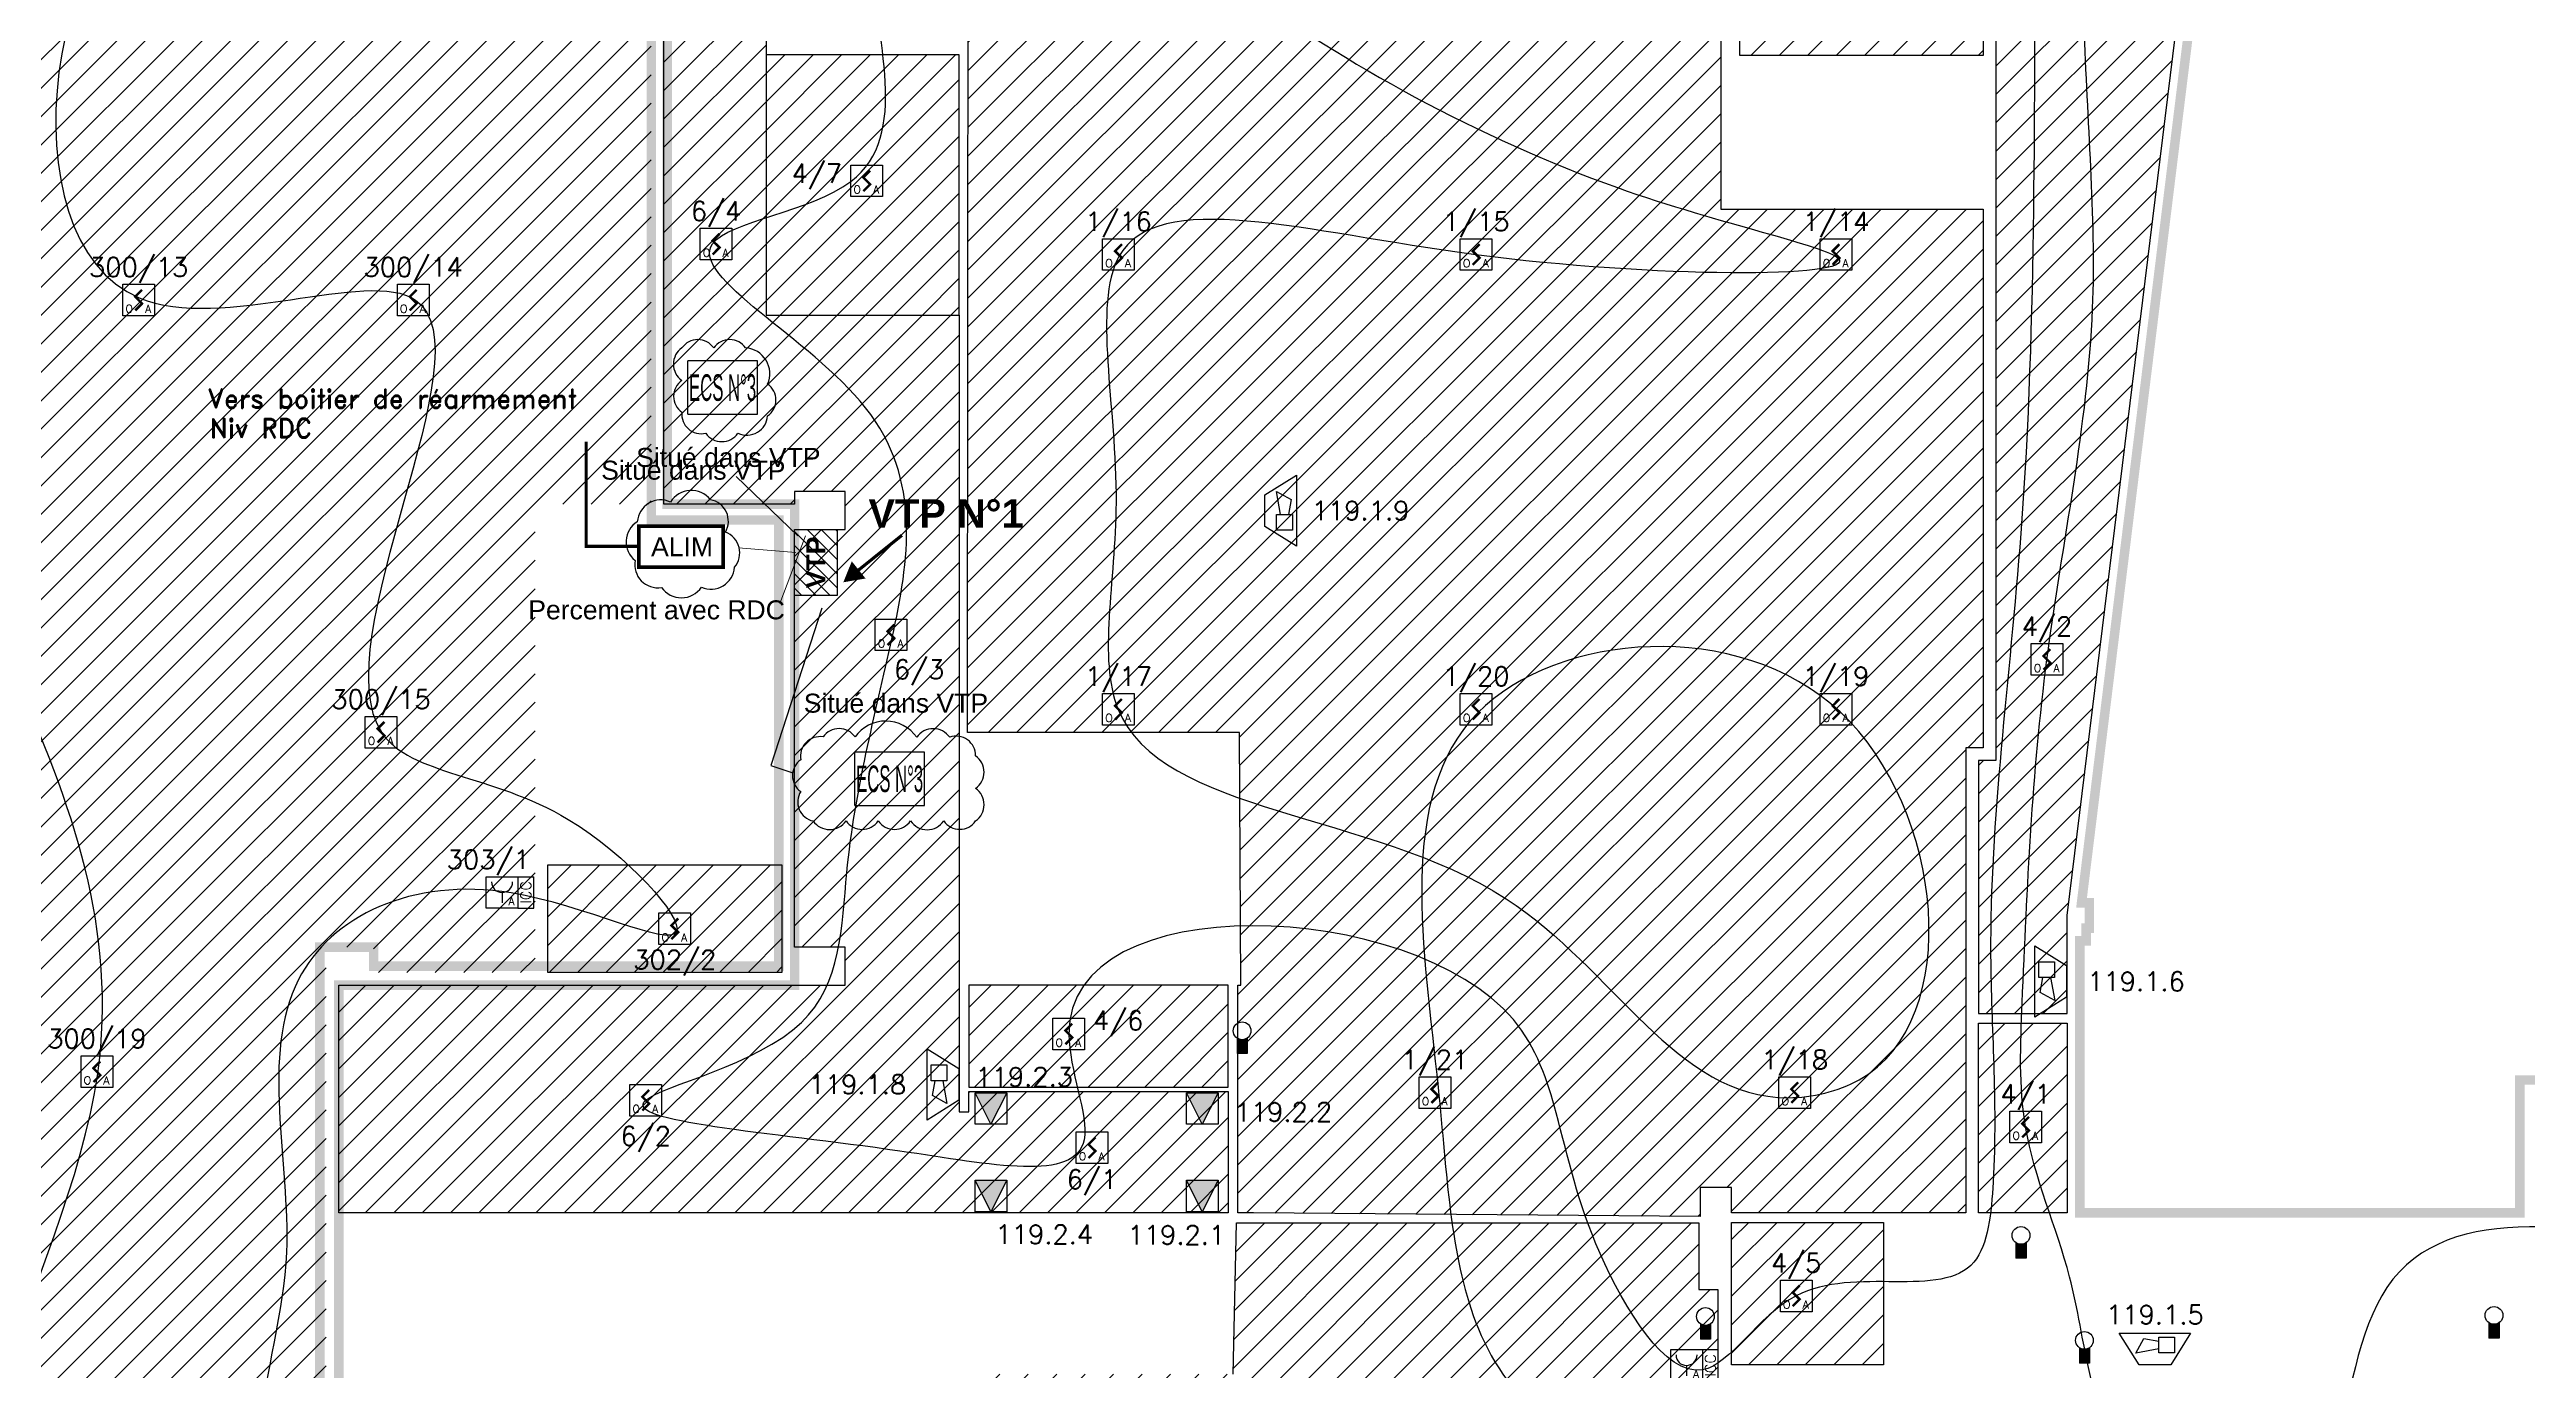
# Model space of a CAD drawing. Header units: millimetres. Extents: x 47 to 157, y 86 to 160.
# Drawn here: x 94.69 to 133.81, y 106.13 to 126.99 of the extents above; entities that cross this region are included whole.
import ezdxf
from ezdxf.enums import TextEntityAlignment as Align

# ---------------------------------------------------------------- set-up
doc = ezdxf.new("R2010")
doc.units = ezdxf.units.MM
for name, color, linetype in [('ATEIS MISE EN SECURITE', 7, 'Continuous'), ('JCC-ADRESSAGE', 6, 'Continuous'), ('JCC-CCF', 6, 'Continuous'), ('JCC-DECLENCHEUR MANUEL AVEC ISOLATEUR', 5, 'Continuous'), ('JCC-DIFFUSEUR SONORE', 3, 'Continuous'), ('JCC-FILERIE SDI', 6, 'Continuous'), ('JCC-INDICATEUR ACTION', 1, 'Continuous'), ('JCC-LOCAUX', 4, 'Continuous'), ('JCC-OPTIQUE_A', 1, 'Continuous'), ('JCC-VENTOUSE_PCF', 1, 'Continuous'), ('JCC-VTP', 6, 'Continuous'), ('JCC-ZONING ZDA-ZDM', 5, 'Continuous')]:
    doc.layers.add(name, color=color, linetype=linetype)
doc.layers.add('JCC-ECS', color=6, linetype='Continuous', plot=False)
doc.styles.add('ARIAL', font='arial.ttf')
doc.styles.add('HELVL', font='ROMAND.SHX')
doc.styles.add('JOHNSON', font='')
doc.styles.add('LOCAUX', font='romans.shx', dxfattribs={"width": 0.75})
doc.styles.get("Standard").update_dxf_attribs({"font": 'romans.shx'})
doc.styles.add('TEXTE', font='romans.shx')
doc.styles.get('JOHNSON').set_extended_font_data('Arial', bold=True)
pattern_1 = [(45, (56.35646, 79.65538), (-0.2245064, 0.2245064), [])]

# ---------------------------------------------------------------- blocks, each defined once
blk = doc.blocks.new('ventouse PCF')
at = {"layer": 'JCC-VENTOUSE_PCF'}
blk.add_hatch(color=0, dxfattribs=at).paths.add_polyline_path([(0, -2.5), (2.5, 2.5), (-2.5, 2.5)])
at = {"layer": 'JCC-VENTOUSE_PCF', "color": 0}
for p, q in [((0, -2.5), (-2.5, 2.5)), ((2.5, 2.5), (0, -2.5))]:
    blk.add_line(p, q, dxfattribs=at)
blk.add_lwpolyline([(-2.5, 2.5), (2.5, 2.5), (2.5, -2.5), (-2.5, -2.5)], close=True, dxfattribs=at)
at = {"layer": 'JCC-ADRESSAGE', "style": 'TEXTE'}
blk.add_attdef('ADRESSE', text='', height=3, dxfattribs=at).set_placement((0, 5), align=Align.MIDDLE)
at = {"layer": 'JCC-LOCAUX', "style": 'LOCAUX', "width": 0.85, "flags": 8}
for p in [(0, 13.75), (0, 11.25), (0, 8.75)]:
    blk.add_attdef('PIECE', text='', height=1.75, dxfattribs=at).set_placement(p, align=Align.MIDDLE)
blk = doc.blocks.new('diffuseur sonore')
at = {"layer": 'JCC-DIFFUSEUR SONORE', "color": 0}
for p, q in [((-5.62, -2.5), (-2.5, 2.5)), ((-2.5, 2.5), (2.5, 2.5)), ((-0.6, 0), (3.03, 0.64)), ((3.03, 0.64), (1.75, -1.66)), ((2.5, 2.5), (5.62, -2.5)), ((5.62, -2.5), (-5.62, -2.5)), ((1.75, -1.66), (-0.6, -1.25))]:
    blk.add_line(p, q, dxfattribs=at)
blk.add_lwpolyline([(-3.09, 0.63), (-0.6, 0.63), (-0.6, -1.87), (-3.09, -1.87)], close=True, dxfattribs=at)
at = {"layer": 'JCC-ADRESSAGE', "style": 'TEXTE'}
blk.add_attdef('ADRESSE', text='', height=3, dxfattribs=at).set_placement((0, 5), align=Align.MIDDLE)
at = {"layer": 'JCC-LOCAUX', "style": 'LOCAUX', "width": 0.85, "flags": 8}
for p in [(0, 13.75), (0, 11.25), (0, 8.75)]:
    blk.add_attdef('PIECE', text='', height=1.75, dxfattribs=at).set_placement(p, align=Align.MIDDLE)
blk = doc.blocks.new('indicateur action')
at = {"layer": 'JCC-INDICATEUR ACTION'}
blk.add_hatch(color=0, dxfattribs=at).paths.add_polyline_path([(0.8, -0.05, -0.315344), (-0.8, -0.05), (-0.8, -2.5), (0.8, -2.5)])
at = {"layer": 'JCC-INDICATEUR ACTION', "color": 0}
for p, q in [((-0.8, -0.05), (-0.8, -2.5)), ((0.8, -2.5), (-0.8, -2.5)), ((0.8, -0.05), (0.8, -2.5))]:
    blk.add_line(p, q, dxfattribs=at)
blk.add_circle((0, 1.1), 1.4, dxfattribs=at)
at = {"layer": 'JCC-ADRESSAGE', "style": 'TEXTE'}
blk.add_attdef('ADRESSE', text='', height=3, dxfattribs=at).set_placement((0, 5), align=Align.MIDDLE)
at = {"layer": 'JCC-LOCAUX', "lineweight": 0, "style": 'LOCAUX', "width": 0.75, "flags": 8}
for p in [(0, 13.75), (0, 11.25), (0, 8.75)]:
    blk.add_attdef('PIECE', text='', height=1.75, dxfattribs=at).set_placement(p, align=Align.MIDDLE)
blk = doc.blocks.new('déclencheur manuel avec isolateur')
at = {"layer": 'JCC-DECLENCHEUR MANUEL AVEC ISOLATEUR', "color": 0}
for p, q in [((2.5, 2.5), (5.02, 2.5)), ((5.02, -2.5), (5.02, 2.5)), ((0, 0), (0, -1.66)), ((2.5, -2.5), (5.02, -2.5))]:
    blk.add_line(p, q, dxfattribs=at)
blk.add_lwpolyline([(-2.5, 2.5), (2.5, 2.5), (2.5, -2.5), (-2.5, -2.5)], close=True, dxfattribs=at)
blk.add_arc((0, 1.66), 1.66, 180, 0, dxfattribs=at)
at = {"layer": 'JCC-ADRESSAGE', "style": 'TEXTE'}
blk.add_attdef('ADRESSE', text='', height=3, dxfattribs=at).set_placement((0, 5), align=Align.MIDDLE)
at = {"layer": 'JCC-DECLENCHEUR MANUEL AVEC ISOLATEUR', "color": 0}
blk.add_text('ICC', height=1.668, rotation=90, dxfattribs=at).set_placement((3.76, 0), align=Align.MIDDLE_CENTER)
blk.add_text('A', height=1.25, dxfattribs=at).set_placement((1.5, -2), align=Align.CENTER)
at = {"layer": 'JCC-LOCAUX', "style": 'LOCAUX', "width": 0.85, "flags": 8}
for p in [(0, 13.75), (0, 11.25), (0, 8.75)]:
    blk.add_attdef('PIECE', text='', height=1.75, dxfattribs=at).set_placement(p, align=Align.MIDDLE)
blk = doc.blocks.new('optique_a')
at = {"layer": 'JCC-OPTIQUE_A', "color": 0}
blk.add_lwpolyline([(-2.5, 2.5), (2.5, 2.5), (2.5, -2.5), (-2.5, -2.5)], close=True, dxfattribs=at)
at = {"layer": 'JCC-OPTIQUE_A', "color": 0, "const_width": 0.385}
blk.add_lwpolyline([(0.54, 1.63), (-0.54, 0.54), (0.54, -0.54), (-0.54, -1.63)], dxfattribs=at)
at = {"layer": 'JCC-ADRESSAGE', "style": 'TEXTE'}
blk.add_attdef('ADRESSE', text='', height=3, dxfattribs=at).set_placement((0, 5), align=Align.MIDDLE)
at = {"layer": 'JCC-LOCAUX', "style": 'LOCAUX', "width": 0.85, "flags": 8}
for p in [(0, 13.75), (0, 11.25), (0, 8.75)]:
    blk.add_attdef('PIECE', text='', height=1.75, dxfattribs=at).set_placement(p, align=Align.MIDDLE)
at = {"layer": 'JCC-OPTIQUE_A', "color": 0}
for s, p in [('O', (-1.5, -2)), ('A', (1.5, -2))]:
    blk.add_text(s, height=1.25, dxfattribs=at).set_placement(p, align=Align.CENTER)
blk = doc.blocks.new('ALIM')
at = {"color": 4, "linetype": 'Continuous', "const_width": 0.291}
blk.add_lwpolyline([(0, 3.25), (0, 0), (6.65, 0), (6.65, 3.25)], close=True, dxfattribs=at)
at = {"color": 1, "linetype": 'Continuous', "insert": (0, 2.37), "char_height": 1.5, "attachment_point": 1}
blk.add_mtext_dynamic_manual_height_columns('\\pi0.9577;{\\fArial|b0|i0|c0|p34;ALIM}', width=6.6477, gutter_width=0.1, heights=[0], dxfattribs=at)

msp = doc.modelspace()

# ---------------------------------------------------------------- hatches: boundary and pattern name
at = {"layer": 'JCC-VTP'}
h = msp.add_hatch(dxfattribs=at)
h.set_pattern_fill('ANSI31', color=256, scale=0.05, angle=90, style=0)
h.set_pattern_definition([(135, (55.02719, 79.65538), (-0.1122532, -0.1122532), [])])
h.paths.add_polyline_path([(107.126, 119.405), (106.456, 119.405), (106.456, 118.365), (107.126, 118.365)])
h.paths.add_polyline_path([(107.016, 118.403), (107.016, 119.368), (106.566, 119.368), (106.566, 118.403)], flags=24)
msp.add_hatch(color=256, dxfattribs=at).paths.add_polyline_path([(107.265, 118.604), (107.53, 118.649), (107.366, 118.854)])
at = {"layer": 'JCC-ZONING ZDA-ZDM'}
h = msp.add_hatch(dxfattribs=at)
h.set_pattern_fill('ANSI31', color=31, scale=0.1, style=0)
h.set_pattern_definition(pattern_1)
h.paths.add_polyline_path([(100.754, 105.205), (100.754, 98.005), (100.057, 98.005), (100.057, 97.555), (97.057, 97.555), (97.057, 98.555), (96.457, 98.555), (96.457, 97.555), (92.756, 97.555), (92.756, 98.155), (91.956, 98.155), (91.956, 105.005), (92.756, 105.005), (92.756, 105.605), (91.956, 105.605), (91.956, 119.405), (92.756, 119.405), (92.756, 120.005), (91.431, 120.005), (91.431, 119.405), (91.481, 119.405), (91.481, 118.405), (83.681, 118.405), (83.681, 119.905), (72.356, 119.905), (72.356, 126.705), (72.681, 126.705), (72.681, 127.105), (72.031, 127.105), (72.031, 131.805), (68.331, 131.805), (68.331, 141.505), (94.409, 141.505), (94.409, 159.355), (99.181, 159.355), (99.181, 148.38), (104.192, 148.38), (104.192, 119.805), (102.356, 119.805), (102.356, 112.405), (99.806, 112.405), (99.806, 112.805), (99.056, 112.805), (99.056, 105.005), (99.656, 105.005), (99.656, 105.205)])
h = msp.add_hatch(dxfattribs=at)
h.set_pattern_fill('ANSI31', color=25, scale=0.1, style=0)
h.set_pattern_definition(pattern_1)
edge = h.paths.add_edge_path()
edge.add_line((104.192, 151.43), (104.192, 154.73))
edge.add_line((104.192, 154.73), (115.899, 154.73))
edge.add_arc((115.899, 154.98), 0.25, 270, 359.9974)
edge.add_line((116.149, 154.98), (116.149, 155.88))
edge.add_line((116.149, 155.88), (116.149, 157.38))
edge.add_line((116.149, 157.38), (116.149, 159.355))
edge.add_line((116.149, 159.355), (121.131, 159.355))
edge.add_line((121.131, 159.355), (121.131, 157.855))
edge.add_line((121.131, 157.855), (121.131, 153.406))
edge.add_line((121.131, 153.406), (125.231, 153.406))
edge.add_line((125.231, 153.406), (125.231, 126.896))
edge.add_line((125.231, 126.896), (121.385, 126.896))
edge.add_line((121.385, 126.896), (121.385, 127.196))
edge.add_line((121.385, 127.196), (121.085, 127.196))
edge.add_line((121.085, 127.196), (121.085, 124.466))
edge.add_line((121.085, 124.466), (125.231, 124.466))
edge.add_line((125.231, 124.466), (125.231, 115.955))
edge.add_line((125.231, 115.955), (124.955, 115.955))
edge.add_line((124.955, 115.955), (124.955, 108.605))
edge.add_line((124.955, 108.605), (121.256, 108.605))
edge.add_line((121.256, 108.605), (121.256, 109.005))
edge.add_line((121.256, 109.005), (120.756, 109.005))
edge.add_line((120.756, 109.005), (120.756, 108.546))
edge.add_line((120.756, 108.546), (113.706, 108.605))
edge.add_line((113.706, 108.605), (113.456, 108.605))
edge.add_line((113.456, 108.605), (113.456, 112.205))
edge.add_line((113.456, 112.205), (113.506, 112.205))
edge.add_line((113.506, 112.205), (113.485, 116.196))
edge.add_line((113.485, 116.196), (109.185, 116.196))
edge.add_line((109.185, 116.196), (109.207, 141.405))
edge.add_line((109.207, 141.405), (112.906, 141.405))
edge.add_line((112.906, 141.405), (112.906, 141.205))
edge.add_line((112.906, 141.205), (113.706, 141.205))
edge.add_line((113.706, 141.205), (113.706, 149.005))
edge.add_line((113.706, 149.005), (113.592, 149.005))
edge.add_line((113.592, 149.005), (113.592, 151.43))
edge.add_line((113.592, 151.43), (104.192, 151.43))
h = msp.add_hatch(dxfattribs=at)
h.set_pattern_fill('ANSI31', color=4, scale=0.1, style=0)
h.set_pattern_definition(pattern_1)
h.paths.add_polyline_path([(107.006, 141.205), (106.007, 141.205), (106.007, 134.28), (109.057, 134.28), (109.057, 141.205), (109.057, 141.405), (107.006, 141.405)])
h.paths.add_polyline_path([(106.093, 129.593), (109.057, 129.593), (109.057, 133.93), (106.093, 133.93)])
h.paths.add_polyline_path([(106.007, 127.205), (109.057, 127.205), (109.057, 129.293), (106.007, 129.293)])
h.paths.add_polyline_path([(106.007, 122.793), (109.057, 122.793), (109.057, 126.905), (106.007, 126.905)])
h.paths.add_polyline_path([(132.21, 159.355), (131.978, 157.469), (125.431, 157.469), (125.431, 157.855), (121.331, 157.855), (121.331, 159.355)])
h.paths.add_polyline_path([(106.881, 154.93), (115.949, 154.93), (115.949, 159.355), (106.881, 159.355)])
h.paths.add_polyline_path([(121.256, 108.455), (123.656, 108.455), (123.656, 106.205), (121.256, 106.205)])
h.paths.add_polyline_path([(106.006, 147.569), (107.622, 147.569), (107.622, 143.705), (106.006, 143.705)])
h.paths.add_polyline_path([(113.506, 141.805), (112.906, 141.805), (112.906, 141.605), (111.206, 141.605), (111.206, 148.805), (112.906, 148.805), (112.906, 148.405), (113.506, 148.405)])
h = msp.add_hatch(dxfattribs=at)
h.set_pattern_fill('ANSI31', color=4, scale=0.1, style=0)
h.set_pattern_definition(pattern_1)
edge = h.paths.add_edge_path()
edge.add_line((131.966, 157.369), (125.431, 157.369))
edge.add_line((125.431, 157.369), (125.431, 142.2))
edge.add_line((125.431, 142.2), (130.103, 142.2))
edge.add_line((130.103, 142.2), (131.966, 157.369))
edge = h.paths.add_edge_path()
edge.add_line((130.091, 142.1), (125.431, 142.1))
edge.add_line((125.431, 142.1), (125.431, 115.755))
edge.add_line((125.431, 115.755), (125.155, 115.755))
edge.add_line((125.155, 115.755), (125.155, 111.756))
edge.add_line((125.155, 111.756), (126.556, 111.756))
edge.add_line((126.556, 111.756), (126.556, 113.305))
edge.add_line((126.556, 113.305), (130.091, 142.1))
h.paths.add_polyline_path([(126.556, 108.605), (125.155, 108.605), (125.155, 111.606), (126.556, 111.606)])
h = msp.add_hatch(dxfattribs=at)
h.set_pattern_fill('ANSI31', color=3, scale=0.1, style=0)
h.set_pattern_definition(pattern_1)
edge = h.paths.add_edge_path()
edge.add_line((106.007, 134.28), (105.893, 134.28))
edge.add_line((105.893, 134.28), (105.893, 129.293))
edge.add_line((105.893, 129.293), (106.007, 129.293))
edge.add_line((106.007, 129.293), (106.007, 122.793))
edge.add_line((106.007, 122.793), (109.057, 122.793))
edge.add_line((109.057, 122.793), (109.057, 112.805))
edge.add_line((109.057, 112.805), (109.057, 110.205))
edge.add_line((109.057, 110.205), (109.207, 110.205))
edge.add_line((109.207, 110.205), (109.207, 110.522))
edge.add_line((109.207, 110.522), (113.306, 110.522))
edge.add_line((113.306, 110.522), (113.306, 108.605))
edge.add_line((113.306, 108.605), (109.057, 108.605))
edge.add_line((109.057, 108.605), (99.256, 108.605))
edge.add_line((99.256, 108.605), (99.256, 112.205))
edge.add_line((99.256, 112.205), (106.256, 112.205))
edge.add_line((106.256, 112.205), (107.256, 112.205))
edge.add_line((107.256, 112.205), (107.256, 112.805))
edge.add_line((107.256, 112.805), (106.456, 112.805))
edge.add_line((106.456, 112.805), (106.456, 119.405))
edge.add_line((106.456, 119.405), (107.256, 119.405))
edge.add_line((107.256, 119.405), (107.256, 120.005))
edge.add_line((107.256, 120.005), (106.456, 120.005))
edge.add_line((106.456, 120.005), (106.456, 119.805))
edge.add_line((106.456, 119.805), (104.392, 119.805))
edge.add_line((104.392, 119.805), (104.392, 151.23))
edge.add_line((104.392, 151.23), (110.189, 151.23))
edge.add_line((110.189, 151.23), (110.189, 148.805))
edge.add_line((110.189, 148.805), (111.006, 148.805))
edge.add_line((111.006, 148.805), (111.006, 147.769))
edge.add_line((111.006, 147.769), (107.317, 147.769))
edge.add_line((107.317, 147.769), (107.317, 148.88))
edge.add_line((107.317, 148.88), (107.367, 148.88))
edge.add_line((107.367, 148.88), (107.367, 149.111))
edge.add_line((107.367, 149.111), (107.317, 149.111))
edge.add_line((107.317, 149.111), (107.317, 149.251))
edge.add_line((107.317, 149.251), (107.167, 149.251))
edge.add_line((107.167, 149.251), (107.167, 147.769))
edge.add_line((107.167, 147.769), (107.006, 147.769))
edge.add_line((107.006, 147.769), (107.006, 148.349))
edge.add_line((107.006, 148.349), (106.006, 148.349))
edge.add_line((106.006, 148.349), (106.006, 147.769))
edge.add_line((106.006, 147.769), (105.706, 147.769))
edge.add_line((105.706, 147.769), (105.706, 147.569))
edge.add_line((105.706, 147.569), (106.006, 147.569))
edge.add_line((106.006, 147.569), (106.006, 143.705))
edge.add_line((106.006, 143.705), (107.622, 143.705))
edge.add_line((107.622, 143.705), (107.622, 141.605))
edge.add_line((107.622, 141.605), (107.006, 141.605))
edge.add_line((107.006, 141.605), (107.006, 141.805))
edge.add_line((107.006, 141.805), (106.006, 141.805))
edge.add_line((106.006, 141.805), (106.007, 134.28))
h = msp.add_hatch(dxfattribs=at)
h.set_pattern_fill('ANSI31', color=5, scale=0.1, style=0)
h.set_pattern_definition(pattern_1)
h.paths.add_polyline_path([(102.556, 114.105), (106.256, 114.105), (106.256, 112.405), (102.556, 112.405)])
h = msp.add_hatch(dxfattribs=at)
h.set_pattern_fill('ANSI31', color=4, scale=0.1, style=0)
h.set_pattern_definition(pattern_1)
h.paths.add_polyline_path([(109.207, 110.592), (113.306, 110.592), (113.306, 112.205), (109.207, 112.205)])
h = msp.add_hatch(dxfattribs=at)
h.set_pattern_fill('ANSI31', color=1, scale=0.1, style=0)
h.set_pattern_definition(pattern_1)
h.paths.add_polyline_path([(144.516, 99.72), (144.516, 94.68), (144.516, 91.205), (142.316, 91.205), (142.316, 91.305), (142.115, 91.305), (142.115, 91.405), (141.356, 91.405), (141.356, 91.805), (140.756, 91.805), (140.756, 91.405), (134.006, 91.405), (134.006, 92.205), (133.506, 92.205), (133.506, 91.405), (132.006, 91.405), (132.006, 91.855), (113.685, 91.855), (113.685, 93.855), (113.685, 101.146), (109.535, 101.146), (109.535, 106.056), (113.385, 106.056), (113.435, 108.446), (120.735, 108.446), (120.735, 107.396), (121.035, 107.396), (121.035, 104.583), (119.284, 104.583), (119.284, 93.846), (127.856, 93.855), (127.856, 93.704), (128.456, 93.704), (128.456, 93.855), (133.506, 93.855), (133.506, 93.606), (142.115, 93.606), (142.115, 104.955), (147.274, 104.955), (147.274, 102.56), (144.516, 102.56), (144.516, 100.92), (144.716, 100.92), (144.716, 99.72)])

# ---------------------------------------------------------------- linework, layer by layer
at = {"color": 0}
msp.add_line((106.079, 115.674), (106.425, 115.562), dxfattribs=at)
at = {"layer": 'ATEIS MISE EN SECURITE', "color": 0, "lineweight": 0}
msp.add_line((106.476, 119.041), (105.571, 119.117), dxfattribs=at)
at = {"layer": 'ATEIS MISE EN SECURITE', "color": 6, "const_width": 0.05}
msp.add_lwpolyline([(103.976, 119.139), (103.164, 119.139), (103.164, 120.792)], dxfattribs=at)
at = {"layer": 'ATEIS MISE EN SECURITE', "color": 0}
msp.add_lwpolyline([(105.126, 119.876, 0.520567), (104.496, 119.84, 0.520567), (103.971, 119.529, 0.520567), (103.937, 118.916, 0.520567), (104.353, 118.49, 0.520567), (104.985, 118.493, 0.520567), (105.505, 118.809, 0.520567), (105.363, 119.364, 0.520567)], format="xyb", close=True, dxfattribs=at)
at = {"layer": 'JCC-CCF', "color": 0, "lineweight": 0}
msp.add_line((106.625, 119.305), (106.224, 118.238), dxfattribs=at)
at = {"layer": 'JCC-ECS', "color": 0, "lineweight": 0}
msp.add_line((106.508, 119.306), (105.533, 120.245), dxfattribs=at)
at = {"layer": 'JCC-ECS', "color": 0}
msp.add_line((106.884, 118.161), (106.079, 115.674), dxfattribs=at)
at = {"layer": 'JCC-ECS', "color": 25}
for p, q in [((107.407, 115.046), (107.407, 115.886)), ((108.505, 115.886), (107.407, 115.886)), ((108.505, 115.046), (108.505, 115.886)), ((107.407, 115.046), (108.505, 115.046))]:
    msp.add_line(p, q, dxfattribs=at)
at = {"layer": 'JCC-ECS', "color": 0}
for points in [[(105.682, 122.276, 0.520567), (105.178, 122.276, 0.520567), (104.675, 122.276, 0.520567), (104.675, 121.762, 0.520567), (104.675, 121.259, 0.520567), (105.052, 120.927, 0.520567), (105.561, 120.927, 0.520567), (106.03, 121.201, 0.520567), (106.03, 121.704, 0.520567)], [(107.41, 116.128, 0.520567), (106.907, 116.128, 0.520567), (106.552, 115.767, 0.520567), (106.552, 115.265, 0.520567), (106.748, 114.799, 0.520567), (107.269, 114.799, 0.520567), (107.777, 114.799, 0.520567), (108.286, 114.799, 0.520567), (108.813, 114.799, 0.520567), (109.315, 114.799, 0.520567), (109.315, 115.314, 0.520567), (109.315, 115.828, 0.520567), (108.905, 116.122, 0.520567), (108.384, 116.122, 0.520567)]]:
    msp.add_lwpolyline(points, format="xyb", close=True, dxfattribs=at)
at = {"layer": 'JCC-FILERIE SDI', "color": 1}
for p, q in [((104.769, 121.229), (104.769, 122.069)), ((105.867, 122.069), (104.769, 122.069)), ((105.867, 121.229), (105.867, 122.069)), ((104.769, 121.229), (105.867, 121.229))]:
    msp.add_line(p, q, dxfattribs=at)
at = {"layer": 'JCC-FILERIE SDI', "start_tangent": (1, 0), "end_tangent": (1, 0)}
msp.add_spline([(137.611, 92.556), (138.936, 92.504), (140.867, 92.419), (141.74, 91.727), (145.618, 91.598), (150.536, 92.235), (153.371, 94.229), (149.635, 96.285), (146.482, 94.283), (145.044, 94.165), (143.434, 94.45), (143.589, 95.847), (140.212, 96.177), (136.218, 96.014), (137.924, 97.008), (139.698, 98.35), (140.32, 101.28), (139.211, 104.126), (137.862, 98.971), (136.218, 101.335), (136.461, 102.932), (138.101, 105.155), (140.977, 105.255), (143.478, 103.029), (143.478, 99.668), (145.936, 98.611), (145.919, 101.871), (146.881, 100.389), (151.66, 99.356), (151.772, 103.169), (151.745, 107.881), (146.296, 108.235), (136.837, 108.039), (131.606, 107.427), (129.873, 102.852), (127.523, 104.546), (126.593, 107.595), (125.899, 109.962), (125.845, 111.924), (126.236, 117.352), (126.957, 122.896), (126.828, 127.382), (127.777, 134.324), (128.088, 136.448), (127.583, 137.324), (126.898, 135.904), (126.051, 129.19), (125.823, 119.342), (125.346, 112.672), (125.386, 109.093), (125.081, 107.827), (122.275, 107.294), (120.793, 106.126), (119.178, 107.964), (118.484, 110.185), (117.808, 111.66), (110.786, 111.432), (111.027, 109.761), (108.116, 109.582), (104.104, 110.386), (106.565, 111.616), (107.28, 113.985), (107.996, 117.697), (107.577, 121.33), (105.161, 123.923), (107.345, 124.907), (107.667, 128.543), (107.345, 132.015), (105.269, 133.862), (107.606, 137.586), (106.814, 140.205), (106.322, 142.053), (105.248, 143.976), (107.261, 142.007), (106.895, 145.898), (106.456, 148.366), (106.441, 149.707), (107.53, 150.229), (106.411, 152.766), (112.077, 152.766), (111.033, 156.686), (118.475, 156.969), (123.402, 158.432), (128.711, 158.477), (127.905, 157.135), (128.472, 153.647), (127.995, 146.651), (126.683, 150.974), (125.728, 155.013), (123.7, 155.728), (121.433, 154.968), (120.718, 153.493), (123.544, 154.415), (122.507, 150.884), (116.766, 150.944), (122.492, 144.341), (116.825, 144.282), (112.352, 145.653), (115.648, 141.304), (122.896, 137.683), (117.214, 137.639), (111.622, 137.683), (118.079, 132.48), (121.554, 130.844), (122.926, 130.537), (117.185, 130.522), (111.548, 130.552), (119.452, 124.809), (122.942, 123.689), (117.215, 123.748), (111.579, 123.718), (111.533, 119.834), (111.563, 116.57), (117.693, 113.57), (122.151, 110.426), (123.27, 110.709), (122.971, 116.522), (117.245, 116.507), (116.619, 110.59), (117.212, 106.884), (120.647, 104.484), (122.586, 104.052), (122.093, 103.834), (118.559, 104.206), (116.815, 104.693), (111.487, 104.632), (117.169, 101.517), (122.552, 97.552), (116.811, 99.624), (109.991, 99.59), (103.758, 99.59), (103.385, 98.934), (112.407, 96.639), (112.466, 93.122), (108.723, 95.819), (108.425, 94.105), (108.679, 92.043), (111.781, 91.879), (114.167, 92.55), (117, 93.966), (114.719, 88.391), (108.486, 88.213), (109.262, 87.775), (113.362, 87.418), (116.449, 87.686), (118.254, 89.355), (122.668, 92.873), (126.132, 89.444), (127.874, 92.714), (129.454, 94.991), (131.115, 95.874), (128.893, 92.714), (130.011, 93.296), (130.951, 93.475), (131.085, 93.549)], degree=3, dxfattribs=at)
at = {"layer": 'JCC-FILERIE SDI', "color": 4, "start_tangent": (0, 1), "end_tangent": (1, 0)}
msp.add_spline([(103.234, 156.036), (103.234, 156.688), (97.086, 157.397), (92.75, 157.397), (88.469, 157.343), (84.078, 157.397), (85.474, 156.388), (89.141, 155.854), (94.997, 154.545), (96.095, 152.785), (96.145, 148.963), (97.026, 145.194), (101.465, 145.277), (100.481, 137.748), (96.09, 137.783), (98.464, 135.688), (101.431, 130.291), (97.052, 130.279), (96.102, 123.068), (100.47, 123.032), (99.935, 116.196), (102.88, 114.824), (104.589, 113.045), (101.978, 113.662), (98.619, 112.293), (98.429, 107.986), (98.001, 105.031), (98.215, 103.691), (100.269, 103.726), (101.587, 103.667), (103.189, 103.747), (99.153, 101.196), (100.304, 100.876), (104.637, 101.695), (103.462, 100.92), (99.438, 99.876), (95.425, 99.852), (93.941, 101.11), (95.448, 110.81), (94.093, 117.155), (91.753, 123.044), (92.727, 130.334), (91.755, 137.741), (90.601, 130.364), (88.323, 123.23), (87.412, 122.957), (88.414, 130.243), (87.533, 137.772), (86.379, 131.245), (85.528, 124.384), (85.923, 117.189), (80.576, 118.49), (83.034, 123.068), (84.101, 130.364), (83.098, 137.863), (81.61, 132.429), (80.304, 123.807), (77.844, 117.857), (74.563, 122.987), (75.322, 130.364), (72.467, 132.155), (69.946, 132.945), (69.935, 137.641), (75.011, 137.887), (75.611, 138.173), (69.144, 138.896), (68.175, 138.037), (68.306, 135.131), (69.065, 132.307), (70.918, 131.761), (72.498, 130.061), (72.437, 126.752), (70.007, 122.896), (70.911, 117.356), (70.88, 111.527), (67.144, 114.624), (61.039, 111.679), (61.039, 117.296), (60.28, 123.064), (65.079, 120.058), (65.808, 123.064), (61.647, 125.523), (59.733, 130.319), (59.793, 135.337), (64.167, 130.267), (67.66, 129.994), (70.03, 129.265), (67.873, 131.573), (66.203, 135.125), (65.777, 137.827), (61.822, 137.258), (59.21, 140.203), (62.825, 140.931), (70.6, 140.476), (77.131, 141.083), (77.283, 141.872), (78.247, 142.491), (80.053, 142.997), (86.613, 144.066), (88.496, 145.188), (84.243, 145.37), (79.742, 145.26), (74.295, 144.263), (76.483, 146.811), (83.589, 149.022), (90.147, 148.682), (92.261, 148.913), (91.837, 149.828), (88.587, 149.985), (83.545, 150.182), (79.718, 149.724), (76.741, 148.619), (75.678, 147.738), (73.703, 148.072), (74.888, 151.715), (78.688, 152.878), (83.274, 152.787), (91.749, 152.787), (93.602, 153.455), (97.216, 153.789), (100.588, 152.848), (101.499, 152.909), (101.712, 152.939), (101.924, 152.939)], degree=3, dxfattribs=at)
at = {"layer": 'JCC-VTP'}
msp.add_lwpolyline([(107.126, 119.405), (107.126, 118.365), (106.456, 118.365), (106.456, 119.405)], close=True, dxfattribs=at)
at = {"layer": 'JCC-VTP', "const_width": 0.05}
for points in [[(108.151, 119.315), (107.448, 118.751)], [(107.366, 118.854), (107.265, 118.604), (107.53, 118.649), (107.366, 118.854)], [(107.265, 118.604), (107.366, 118.854), (107.53, 118.649), (107.265, 118.604)]]:
    msp.add_lwpolyline(points, dxfattribs=at)
at = {"layer": 'JCC-ZONING ZDA-ZDM', "color": 40, "true_color": 0xffae14, "const_width": 0.15}
for points in [[(155.956, 110.705), (133.706, 110.705), (133.706, 108.605), (133.656, 108.605), (126.756, 108.605), (126.756, 112.905), (126.856, 112.905), (126.856, 113.105), (126.906, 113.105), (126.906, 113.505), (126.782, 113.505), (132.387, 159.146)], [(104.442, 151.23), (104.442, 119.805), (106.456, 119.805), (106.456, 112.205), (99.256, 112.205), (99.256, 105.455)]]:
    msp.add_lwpolyline(points, dxfattribs=at)
at = {"layer": 'JCC-ZONING ZDA-ZDM', "color": 25}
for points in [[(125.231, 153.406), (125.231, 126.896), (121.385, 126.896), (121.385, 127.196)], [(121.085, 127.196), (121.085, 124.466), (125.231, 124.466), (125.231, 115.955), (124.955, 115.955), (124.955, 108.605), (121.256, 108.605), (121.256, 109.005), (120.756, 109.005), (120.756, 108.546), (113.706, 108.605), (113.456, 108.605), (113.456, 112.205), (113.506, 112.205), (113.485, 116.196), (109.185, 116.196), (109.207, 141.405)]]:
    msp.add_lwpolyline(points, dxfattribs=at)
at = {"layer": 'JCC-ZONING ZDA-ZDM', "color": 3}
msp.add_lwpolyline([(106.007, 129.293), (106.007, 122.793), (109.057, 122.793), (109.057, 112.805), (109.057, 110.205), (109.207, 110.205), (109.207, 110.522), (113.306, 110.522), (113.306, 108.605), (109.057, 108.605), (99.256, 108.605), (99.256, 112.205), (106.256, 112.205), (107.256, 112.205), (107.256, 112.805), (106.456, 112.805), (106.456, 119.405), (107.256, 119.405), (107.256, 120.005), (106.456, 120.005), (106.456, 119.805), (104.392, 119.805), (104.392, 151.23)], dxfattribs=at)
at = {"layer": 'JCC-ZONING ZDA-ZDM', "color": 113, "const_width": 0.15}
msp.add_lwpolyline([(100.704, 97.855), (100.704, 101.205), (109.356, 101.205), (109.356, 102.605), (107.056, 102.605), (107.056, 105.205), (100.754, 105.205), (99.656, 105.205), (99.656, 105.005), (98.956, 105.005), (98.956, 112.805), (99.806, 112.805), (99.806, 112.505), (106.206, 112.505), (106.206, 114.255), (106.206, 119.555), (104.192, 119.555), (104.192, 148.38)], dxfattribs=at)
at = {"layer": 'JCC-ZONING ZDA-ZDM', "color": 4}
msp.add_lwpolyline([(130.091, 142.1), (125.431, 142.1), (125.431, 115.755), (125.155, 115.755), (125.155, 111.756), (126.556, 111.756), (126.556, 111.756), (126.556, 113.305), (130.091, 142.1)], dxfattribs=at)
for points in [[(106.007, 122.793), (109.057, 122.793), (109.057, 126.905), (106.007, 126.905)], [(109.207, 110.592), (113.306, 110.592), (113.306, 112.205), (109.207, 112.205)], [(126.556, 108.605), (125.155, 108.605), (125.155, 111.606), (126.556, 111.606)], [(121.256, 108.455), (123.656, 108.455), (123.656, 106.205), (121.256, 106.205)]]:
    msp.add_lwpolyline(points, close=True, dxfattribs=at)
at = {"layer": 'JCC-ZONING ZDA-ZDM', "color": 5}
msp.add_lwpolyline([(102.556, 114.105), (106.256, 114.105), (106.256, 112.405), (102.556, 112.405)], close=True, dxfattribs=at)
at = {"layer": 'JCC-ZONING ZDA-ZDM', "color": 1}
msp.add_lwpolyline([(113.385, 106.056), (113.435, 108.446), (120.735, 108.446), (120.735, 107.396), (121.035, 107.396), (121.035, 104.583)], dxfattribs=at)

# ---------------------------------------------------------------- block references
at = {"linetype": 'Continuous', "xscale": 0.2, "yscale": 0.2, "zscale": 0.2}
msp.add_blockref('ALIM', (103.997, 118.81), dxfattribs=at)
at = {"layer": 'JCC-DECLENCHEUR MANUEL AVEC ISOLATEUR'}
ref = msp.add_blockref('déclencheur manuel avec isolateur', (101.835, 113.669), dxfattribs=dict(at, xscale=0.1000000000000014, yscale=0.1000000000000014))
ref.add_attrib('ADRESSE', '303/1', dxfattribs={"layer": 'JCC-ADRESSAGE', "height": 0.3, "style": 'TEXTE'}).set_placement((101.616, 114.169), align=Align.MIDDLE)
ref = msp.add_blockref('déclencheur manuel avec isolateur', (120.543, 106.194), dxfattribs=dict(at, xscale=0.1000000000000014, yscale=0.1000000000000014))
ref.add_attrib('ADRESSE', '5/2', dxfattribs={"layer": 'JCC-ADRESSAGE', "height": 0.3, "style": 'TEXTE'}).set_placement((120.543, 105.625), align=Align.MIDDLE)
at = {"layer": 'JCC-DIFFUSEUR SONORE', "lineweight": 0}
ref = msp.add_blockref('diffuseur sonore', (114.131, 119.705), dxfattribs=dict(at, xscale=0.1000000000000085, yscale=0.1000000000000085, rotation=90))
ref.add_attrib('ADRESSE', '119.1.9', dxfattribs={"layer": 'JCC-ADRESSAGE', "height": 0.3, "style": 'TEXTE'}).set_placement((115.395, 119.705), align=Align.MIDDLE)
ref = msp.add_blockref('diffuseur sonore', (126.294, 112.263), dxfattribs=dict(at, xscale=0.1000000000000085, yscale=0.1000000000000085, rotation=270))
ref.add_attrib('ADRESSE', '119.1.6', dxfattribs={"layer": 'JCC-ADRESSAGE', "height": 0.3, "style": 'TEXTE'}).set_placement((127.642, 112.263), align=Align.MIDDLE)
ref = msp.add_blockref('diffuseur sonore', (108.798, 110.635), dxfattribs=dict(at, xscale=0.1000000000000085, yscale=0.1000000000000085, rotation=270))
ref.add_attrib('ADRESSE', '119.1.8', dxfattribs={"layer": 'JCC-ADRESSAGE', "height": 0.3, "style": 'TEXTE'}).set_placement((107.447, 110.635), align=Align.MIDDLE)
ref = msp.add_blockref('diffuseur sonore', (127.941, 106.455), dxfattribs=dict(at, xscale=0.1000000000000085, yscale=0.1000000000000085, rotation=180))
ref.add_attrib('ADRESSE', '119.1.5', dxfattribs={"layer": 'JCC-ADRESSAGE', "height": 0.3, "style": 'TEXTE'}).set_placement((127.941, 106.997), align=Align.MIDDLE)
at = {"layer": 'JCC-INDICATEUR ACTION', "lineweight": 0, "xscale": 0.1000000000000014, "yscale": 0.1000000000000014}
for p in [(113.524, 111.373), (125.826, 108.139), (120.842, 106.858), (133.297, 106.875), (126.828, 106.481)]:
    msp.add_blockref('indicateur action', p, dxfattribs=at)
at = {"layer": 'JCC-OPTIQUE_A', "lineweight": 0}
ref = msp.add_blockref('optique_a', (107.595, 124.916), dxfattribs=dict(at, xscale=0.1000000000000014, yscale=0.1000000000000014))
ref.add_attrib('ADRESSE', '4/7', dxfattribs={"layer": 'JCC-ADRESSAGE', "height": 0.3, "style": 'TEXTE'}).set_placement((106.806, 125.011), align=Align.MIDDLE)
at = {"layer": 'JCC-OPTIQUE_A', "lineweight": 0, "xscale": 0.1000000000000014, "yscale": 0.1000000000000014}
for p, values in [((105.215, 123.916), {'ADRESSE': '6/4'}), ((111.571, 123.752), {'ADRESSE': '1/16'}), ((117.22, 123.752), {'ADRESSE': '1/15'}), ((122.904, 123.752), {'ADRESSE': '1/14'}), ((96.095, 123.031), {'ADRESSE': '300/13'}), ((100.431, 123.031), {'ADRESSE': '300/14'}), ((126.236, 117.352), {'ADRESSE': '4/2'}), ((111.571, 116.565), {'ADRESSE': '1/17'}), ((117.22, 116.565), {'ADRESSE': '1/20'}), ((122.904, 116.565), {'ADRESSE': '1/19'}), ((99.922, 116.202), {'ADRESSE': '300/15'}), ((95.435, 110.837), {'ADRESSE': '300/19'}), ((116.569, 110.507), {'ADRESSE': '1/21'}), ((122.253, 110.507), {'ADRESSE': '1/18'}), ((125.899, 109.962), {'ADRESSE': '4/1'}), ((122.275, 107.294), {'ADRESSE': '4/5'})]:
    msp.add_blockref('optique_a', p, dxfattribs=at).add_auto_attribs(values)
at = {"layer": 'JCC-OPTIQUE_A', "lineweight": 0}
ref = msp.add_blockref('optique_a', (107.977, 117.741), dxfattribs=dict(at, xscale=0.1000000000000014, yscale=0.1000000000000014))
ref.add_attrib('ADRESSE', '6/3', dxfattribs={"layer": 'JCC-ADRESSAGE', "height": 0.3, "style": 'TEXTE'}).set_placement((108.422, 117.172), align=Align.MIDDLE)
ref = msp.add_blockref('optique_a', (104.563, 113.095), dxfattribs=dict(at, xscale=0.1000000000000014, yscale=0.1000000000000014))
ref.add_attrib('ADRESSE', '302/2', dxfattribs={"layer": 'JCC-ADRESSAGE', "height": 0.3, "style": 'TEXTE'}).set_placement((104.563, 112.585), align=Align.MIDDLE)
ref = msp.add_blockref('optique_a', (110.786, 111.432), dxfattribs=dict(at, xscale=0.1000000000000014, yscale=0.1000000000000014))
ref.add_attrib('ADRESSE', '4/6', dxfattribs={"layer": 'JCC-ADRESSAGE', "height": 0.3, "style": 'TEXTE'}).set_placement((111.566, 111.625), align=Align.MIDDLE)
ref = msp.add_blockref('optique_a', (104.104, 110.386), dxfattribs=dict(at, xscale=0.1000000000000014, yscale=0.1000000000000014))
ref.add_attrib('ADRESSE', '6/2', dxfattribs={"layer": 'JCC-ADRESSAGE', "height": 0.3, "style": 'TEXTE'}).set_placement((104.104, 109.798), align=Align.MIDDLE)
ref = msp.add_blockref('optique_a', (111.152, 109.636), dxfattribs=dict(at, xscale=0.1000000000000014, yscale=0.1000000000000014))
ref.add_attrib('ADRESSE', '6/1', dxfattribs={"layer": 'JCC-ADRESSAGE', "height": 0.3, "style": 'TEXTE'}).set_placement((111.152, 109.115), align=Align.MIDDLE)
at = {"layer": 'JCC-VENTOUSE_PCF', "lineweight": 0}
ref = msp.add_blockref('ventouse PCF', (109.555, 110.255), dxfattribs=dict(at, xscale=0.1000000000000014, yscale=0.1000000000000014))
ref.add_attrib('ADRESSE', '119.2.3', dxfattribs={"layer": 'JCC-ADRESSAGE', "height": 0.3, "style": 'TEXTE'}).set_placement((110.082, 110.755), align=Align.MIDDLE)
ref = msp.add_blockref('ventouse PCF', (112.893, 110.255), dxfattribs=dict(at, xscale=0.1000000000000014, yscale=0.1000000000000014))
ref.add_attrib('ADRESSE', '119.2.2', dxfattribs={"layer": 'JCC-ADRESSAGE', "height": 0.3, "style": 'TEXTE'}).set_placement((114.175, 110.2), align=Align.MIDDLE)
ref = msp.add_blockref('ventouse PCF', (109.555, 108.874), dxfattribs=dict(at, xscale=0.1000000000000014, yscale=0.1000000000000014))
ref.add_attrib('ADRESSE', '119.2.4', dxfattribs={"layer": 'JCC-ADRESSAGE', "height": 0.3, "style": 'TEXTE'}).set_placement((110.399, 108.265), align=Align.MIDDLE)
ref = msp.add_blockref('ventouse PCF', (112.893, 108.874), dxfattribs=dict(at, xscale=0.1000000000000014, yscale=0.1000000000000014))
ref.add_attrib('ADRESSE', '119.2.1', dxfattribs={"layer": 'JCC-ADRESSAGE', "height": 0.3, "style": 'TEXTE'}).set_placement((112.485, 108.257), align=Align.MIDDLE)

# ---------------------------------------------------------------- texts
at = {"layer": 'ATEIS MISE EN SECURITE', "color": 0, "style": 'HELVL'}
for s, height, p in [('Vers boitier de réarmement ', 0.30244, (97.182, 121.323)), ('Niv RDC', 0.3024, (97.215, 120.856))]:
    msp.add_text(s, height=height, dxfattribs=at).set_placement(p)
at = {"layer": 'ATEIS MISE EN SECURITE', "color": 0, "lineweight": 0, "insert": (103.4, 120.493), "char_height": 0.3, "width": 20.85784, "attachment_point": 1, "style": 'ARIAL'}
msp.add_mtext('Situé dans VTP', dxfattribs=at)
at = {"layer": 'JCC-CCF', "color": 0, "lineweight": 0, "insert": (102.249, 118.286), "char_height": 0.3, "width": 20.85784, "attachment_point": 1, "style": 'ARIAL'}
msp.add_mtext('Percement avec RDC', dxfattribs=at)
at = {"layer": 'JCC-ECS', "color": 1, "style": 'ARIAL', "width": 0.45}
msp.add_text('ECS N°3', height=0.4199, dxfattribs=at).set_placement((105.318, 121.649), align=Align.MIDDLE)
at = {"layer": 'JCC-ECS', "color": 25, "style": 'ARIAL', "width": 0.45}
msp.add_text('ECS N°3', height=0.4199, dxfattribs=at).set_placement((107.956, 115.466), align=Align.MIDDLE)
at = {"layer": 'JCC-ECS', "color": 0, "lineweight": 0, "char_height": 0.3, "width": 20.85784, "attachment_point": 1, "style": 'ARIAL'}
for insert in [(103.953, 120.695), (106.6, 116.811)]:
    msp.add_mtext('Situé dans VTP', dxfattribs=dict(at, insert=insert))
at = {"layer": 'JCC-VTP', "style": 'JOHNSON'}
msp.add_text('VTP N°1', height=0.45, dxfattribs=at).set_placement((108.848, 119.66), align=Align.MIDDLE_CENTER)
msp.add_text('VTP', height=0.3, rotation=90, dxfattribs=at).set_placement((106.791, 118.885), align=Align.MIDDLE_CENTER)

doc.saveas('drawing.dxf')
